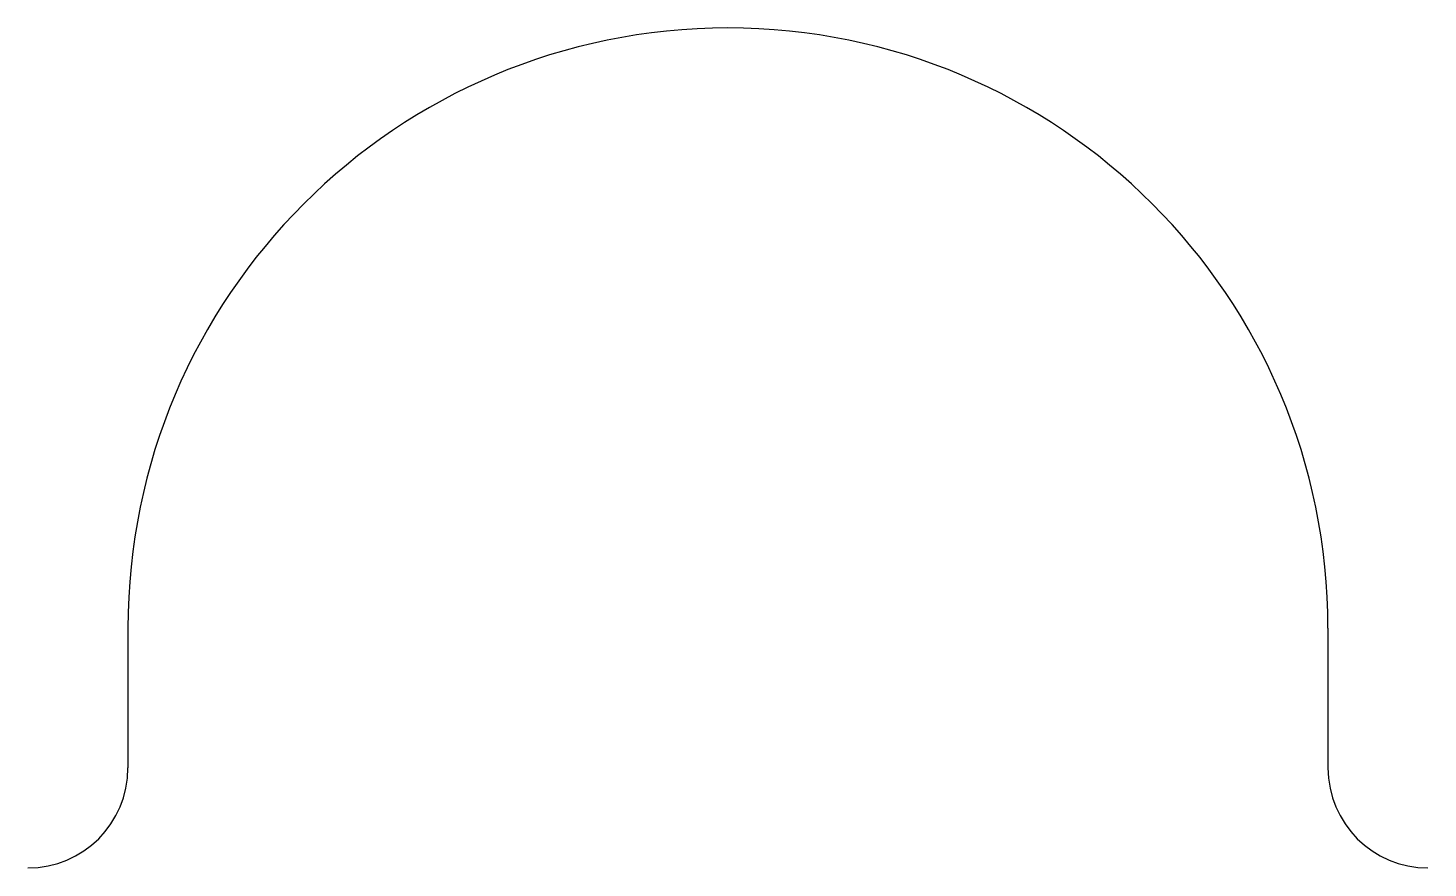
# Model space of a CAD drawing. Header units: millimetres. Extents: x 22 to 339, y -133 to -15.
# Drawn here: x 34.08 to 41.08, y -132.8 to -128.6 of the extents above.
import ezdxf

# ---------------------------------------------------------------- set-up
doc = ezdxf.new("R2010")
doc.units = ezdxf.units.MM
doc.layers.get('0').update_dxf_attribs({"linetype": 'CONTINUOUS'})

msp = doc.modelspace()

# ---------------------------------------------------------------- linework, layer by layer
for p, q in [((34.575, -131.6), (34.575, -132.2995)), ((40.575, -131.6), (40.575, -132.2995))]:
    msp.add_line(p, q)
for centre, radius, start, end in [((37.575, -131.6), 3, 0, 180), ((34.075, -132.2995), 0.5, -90, 0), ((41.075, -132.2995), 0.5, 180, 270)]:
    msp.add_arc(centre, radius, start, end)

doc.saveas('drawing.dxf')
